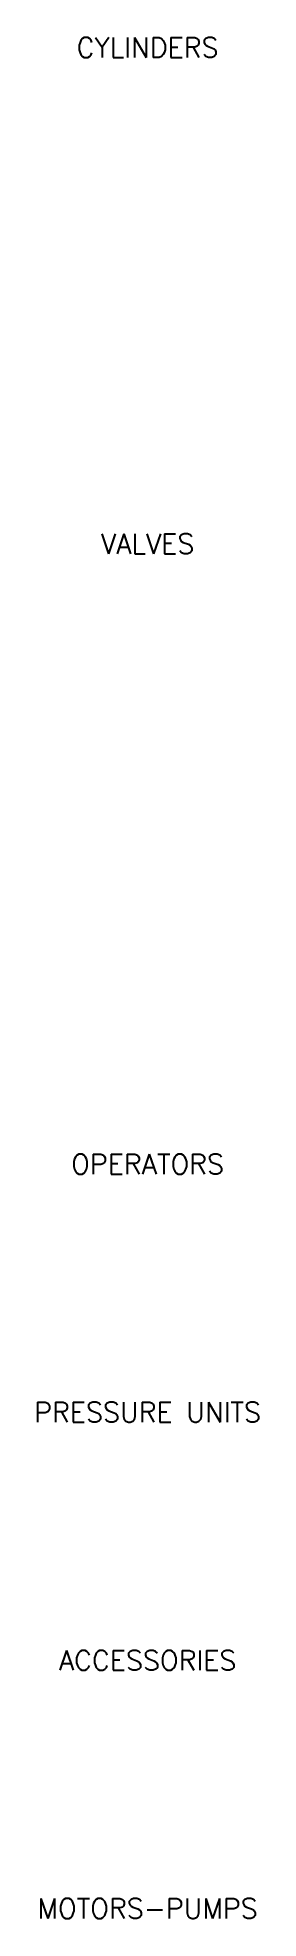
# Paper-space layout 'Layout1' of a CAD drawing. Extents: x 83 to 105, y 96 to 286.
import ezdxf
from ezdxf.enums import TextEntityAlignment as Align

# ---------------------------------------------------------------- set-up
doc = ezdxf.new("R2010")
doc.units = 0
doc.header["$LTSCALE"] = 4
doc.layers.add('SCHEIDINGEN', color=3, linetype='CONTINUOUS')
doc.layers.add('TITELS', color=1, linetype='CONTINUOUS')
doc.styles.get("Standard").update_dxf_attribs({"font": 'simplex'})

# ---------------------------------------------------------------- blocks, each defined once
blk = doc.blocks.new('TIT3')

psp = doc.layouts.get("Layout1")

# ---------------------------------------------------------------- block references
at = {"layer": 'SCHEIDINGEN', "color": 0, "linetype": 'CONTINUOUS'}
ref = psp.add_blockref('TIT3', (75, 285), dxfattribs=at)
ref.add_attrib('TITLE', 'CYLINDERS', dxfattribs={"layer": 'TITELS', "color": 0, "linetype": 'CONTINUOUS', "height": 2}).set_placement((93.63, 284.8), align=Align.MIDDLE)
ref = psp.add_blockref('TIT3', (75, 235), dxfattribs=at)
ref.add_attrib('TITLE', 'VALVES', dxfattribs={"layer": 'TITELS', "color": 0, "linetype": 'CONTINUOUS', "height": 2}).set_placement((93.63, 234.8), align=Align.MIDDLE)
ref = psp.add_blockref('TIT3', (75, 172.5), dxfattribs=at)
ref.add_attrib('TITLE', 'OPERATORS', dxfattribs={"layer": 'TITELS', "color": 0, "linetype": 'CONTINUOUS', "height": 2}).set_placement((93.63, 172.3), align=Align.MIDDLE)
ref = psp.add_blockref('TIT3', (75, 147.5), dxfattribs=at)
ref.add_attrib('TITLE', 'PRESSURE UNITS', dxfattribs={"layer": 'TITELS', "color": 0, "linetype": 'CONTINUOUS', "height": 2}).set_placement((93.63, 147.3), align=Align.MIDDLE)
ref = psp.add_blockref('TIT3', (75, 122.5), dxfattribs=at)
ref.add_attrib('TITLE', 'ACCESSORIES', dxfattribs={"layer": 'TITELS', "color": 0, "linetype": 'CONTINUOUS', "height": 2}).set_placement((93.63, 122.3), align=Align.MIDDLE)
ref = psp.add_blockref('TIT3', (75, 97.5), dxfattribs=at)
ref.add_attrib('TITLE', 'MOTORS-PUMPS', dxfattribs={"layer": 'TITELS', "color": 0, "linetype": 'CONTINUOUS', "height": 2}).set_placement((93.63, 97.3), align=Align.MIDDLE)

doc.saveas('drawing.dxf')
